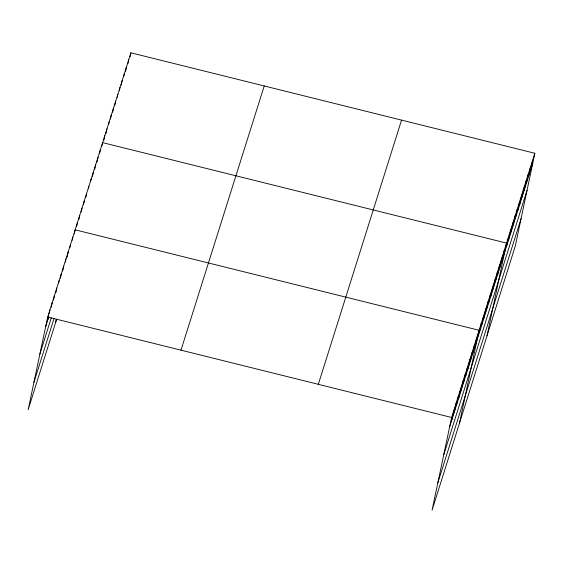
<?xml version="1.0" encoding="UTF-8"?>
<svg xmlns="http://www.w3.org/2000/svg" width="563" height="563" viewBox="0 0 563 563"><rect width="100%" height="100%" fill="white"/><g stroke="black" fill="none" stroke-linecap="round" stroke-linejoin="round"><path stroke-width="0.84" d="M534.85 153.27L451.61 417.472L432.074 510.191L515.314 245.982L534.85 153.27L130.926 52.809L47.686 317.018L28.15 409.73L56.638 319.312M47.932 319.467L48.784 315.421M49.122 313.802L49.98 309.749M51.24 307.342L52.268 302.486M53.534 300.079L54.555 295.216M55.821 292.816L56.842 287.953M58.622 283.119L59.136 280.684M60.396 278.284L61.423 273.421M62.69 271.014L63.71 266.158M65.315 262.133L65.998 258.889M67.096 257.291L68.292 251.626M69.896 247.6L70.579 244.356M72.184 240.331L72.866 237.093M55.617 322.543L56.321 319.228M74.302 233.877L75.16 229.824L479.078 330.284L459.542 423.003M76.589 226.615L77.448 222.561M78.883 219.345L79.735 215.298M81.171 212.082L82.022 208.029M83.458 204.812L84.316 200.766M85.752 197.55L86.603 193.496M88.377 188.661L88.891 186.233M90.671 181.399L91.178 178.964M92.445 176.564L93.472 171.701M94.732 169.294L95.759 164.438M97.026 162.031L98.046 157.168M99.651 153.143L100.334 149.906M101.945 145.88L102.628 142.636L506.552 243.096L487.009 335.815M103.775 140.588L104.802 135.725M105.957 133.677L106.977 128.814M108.645 124.339L109.159 121.911M110.482 119.046L111.333 115M112.656 112.136L113.508 108.089M114.831 105.225L115.689 101.178M117.181 97.505L117.864 94.267M119.356 90.601L120.039 87.356M121.193 85.309L122.22 80.446M123.881 75.97L124.395 73.535M125.549 71.487L126.569 66.624M127.892 63.767L128.751 59.72M130.074 56.856L130.926 52.809M451.857 419.928L453.905 410.209M454.144 412.665L456.192 402.946M456.431 405.402L458.479 395.676M458.718 398.132L460.766 388.414M461.013 390.87L463.06 381.144M463.3 383.6L465.348 373.881M465.587 376.337L467.635 366.612M467.874 369.068L469.922 359.349M470.168 361.805L472.216 352.086M472.456 354.542L474.503 344.816M474.743 347.272L476.791 337.554M479.324 332.74L481.372 323.021M481.611 325.477L483.659 315.752M483.899 318.208L485.946 308.489M486.186 310.945L488.241 301.226M488.48 303.682L490.528 293.956M490.767 296.412L492.815 286.694M493.054 289.15L495.102 279.424M495.341 281.88L497.396 272.161M497.636 274.617L499.684 264.891M499.923 267.348L501.971 257.629M502.21 260.085L504.258 250.366M506.679 245.911L508.727 236.186M508.853 239.001L510.901 229.275M511.035 232.09L513.083 222.364M513.21 225.179L515.258 215.46M515.384 218.268L517.432 208.549M517.566 211.357L519.614 201.638M519.74 204.446L521.788 194.728M521.915 197.536L523.963 187.817M524.097 190.625L526.145 180.906M526.271 183.721L528.319 173.995M528.446 176.81L530.494 167.084M530.627 169.899L532.675 160.173M45.638 326.737L48.692 317.046M39.867 354.127L51.31 317.799M33.921 382.347L54.013 318.567M180.983 350.165L264.223 85.956M318.32 384.325L401.553 120.116M449.563 427.197L532.802 162.988M443.792 454.587L527.031 190.378M437.845 482.801L521.085 218.599M47.686 317.018L451.61 417.472"/></g></svg>
